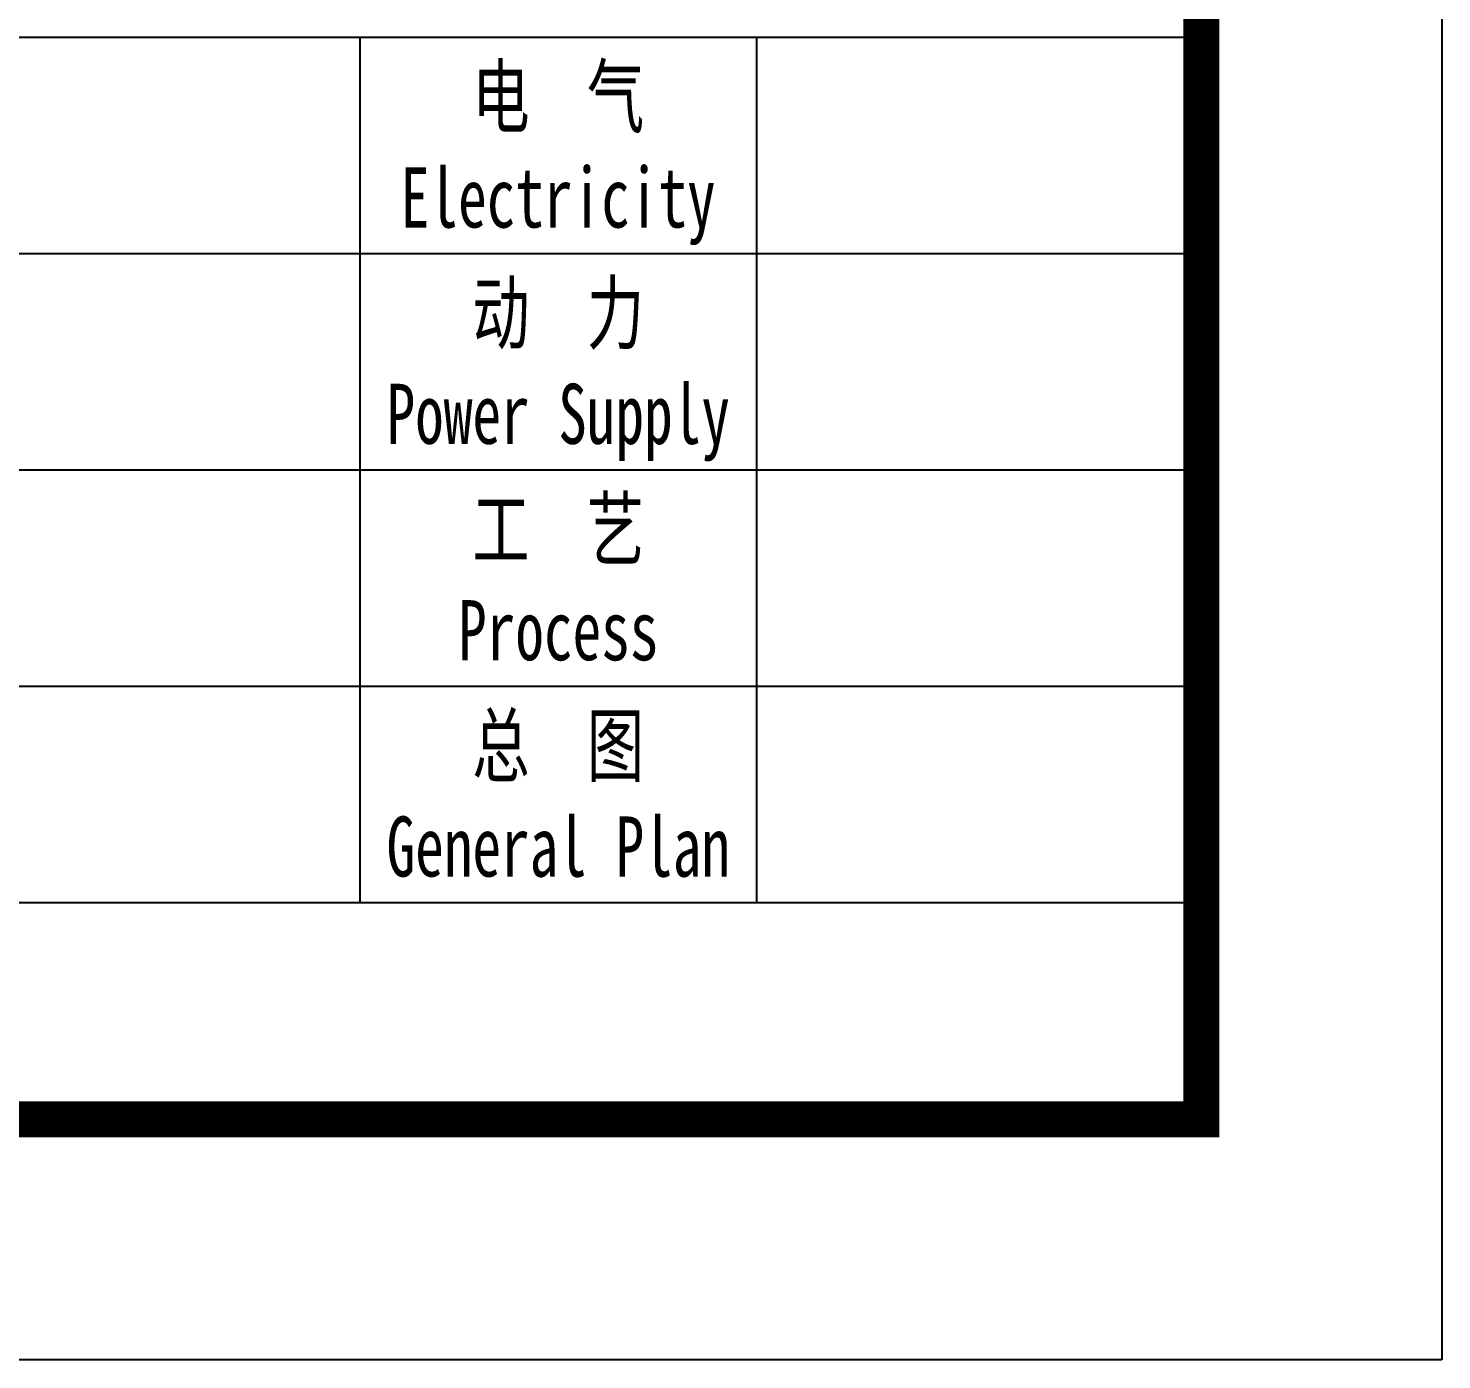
# Model space of a CAD drawing. Extents: x -33967 to 1773478, y -1022458 to -784650.
# Drawn here: x 193231 to 197388, y -967891 to -963975 of the extents above; entities that cross this region are included whole.
import ezdxf
from ezdxf.enums import TextEntityAlignment as Align

# ---------------------------------------------------------------- set-up
doc = ezdxf.new("R2010")
doc.units = 0
doc.header["$LTSCALE"] = 1000
doc.header["$MEASUREMENT"] = 0
doc.layers.add('PUB_TITLE', color=4, linetype='Continuous')
doc.styles.add('_gyy_title_ST', font='', dxfattribs={"width": 0.8})
doc.styles.get('_gyy_title_ST').set_extended_font_data('SimSun')

msp = doc.modelspace()

# ---------------------------------------------------------------- linework, layer by layer
at = {"layer": 'PUB_TITLE'}
for p, q in [((196681, -964002.5), (191731.5, -964002.5)), ((194206.2, -964002.5), (194206.2, -966547.9)), ((195372.9, -964002.5), (195372.9, -966547.9)), ((196681, -964638.8), (191731.5, -964638.8)), ((196681, -965275.2), (191731.5, -965275.2)), ((196681, -965911.6), (191731.5, -965911.6)), ((196681, -966547.9), (191731.5, -966547.9))]:
    msp.add_line(p, q, dxfattribs=at)
msp.add_lwpolyline([(137923.5, -925891.4), (197388.1, -925891.4), (197388.1, -967891.4), (138169.6, -967891.4)], close=True, dxfattribs=at)
at = {"layer": 'PUB_TITLE', "const_width": 106.1}
for points in [[(140059, -967184.3), (139691.1, -926598.5), (196681, -926598.5), (196681, -967184.3)], [(191731.5, -926598.5), (196681, -926598.5), (196681, -967184.3), (191731.5, -967184.3)]]:
    msp.add_lwpolyline(points, close=True, dxfattribs=at)

# ---------------------------------------------------------------- texts
at = {"layer": 'PUB_TITLE', "style": '_gyy_title_ST', "width": 0.7}
for s, height, p in [('电  气', 176.77, (194789.6, -964264.1)), ('Electricity', 176.767, (194789.6, -964561.1)), ('动  力', 176.77, (194789.6, -964900.5)), ('Power Supply', 176.767, (194789.6, -965197.4)), ('工  艺', 176.77, (194789.6, -965536.8)), ('Process', 176.77, (194789.6, -965833.8)), ('总  图', 176.77, (194789.6, -966173.2)), ('General Plan', 176.767, (194789.6, -966470.1))]:
    msp.add_text(s, height=height, dxfattribs=at).set_placement(p, align=Align.CENTER)

doc.saveas('drawing.dxf')
